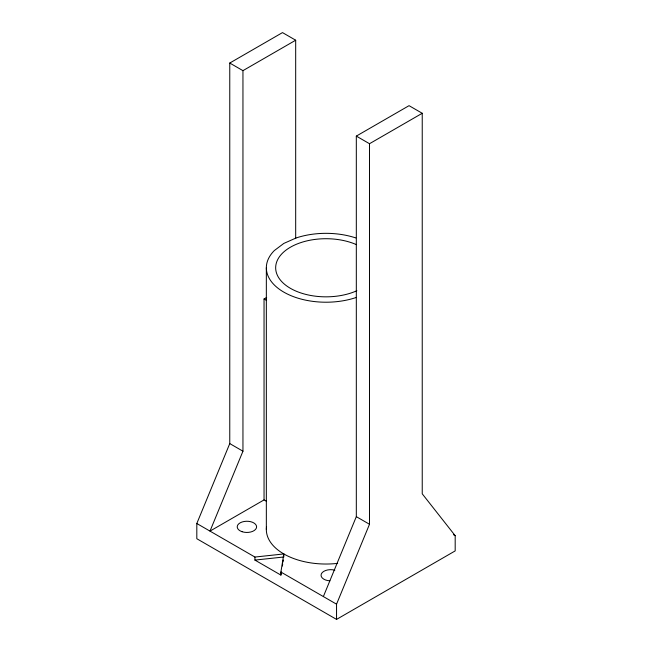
<?xml version="1.0" encoding="UTF-8"?>
<svg xmlns="http://www.w3.org/2000/svg" width="652" height="652" viewBox="0 0 652 652"><rect width="100%" height="100%" fill="white"/><g stroke="black" fill="none" stroke-linecap="round" stroke-linejoin="round"><path stroke-width="0.98" d="M254.924 557.053L254.924 560.092L280.898 575.097L280.898 572.048L283.816 553.947L254.924 557.053L196.814 523.507L229.765 443.588L229.765 63.04L282.495 32.6L295.682 40.212L295.682 238.624M280.898 575.097L281.379 572.073M282.357 566.042L282.683 564.029M283.009 562.016L283.327 560.011M295.682 40.212L242.952 70.652L242.952 451.2L209.993 531.111L264.044 499.913L266.578 501.372M323.368 596.564L356.318 516.653L356.318 136.105L409.048 105.665L422.235 113.277L422.235 493.817L455.186 535.683L455.186 550.899L336.546 619.4L196.814 538.723L196.814 523.507M336.546 619.4L336.546 604.176L369.505 524.265L369.505 143.717L422.235 113.277M264.044 499.913L264.044 298.983L266.676 297.459M254.924 560.092L283.816 556.987L283.816 553.947M229.765 63.04L242.952 70.652M356.318 136.105L369.505 143.717M264.044 298.983L266.578 300.442M453.433 534.664L455.186 535.683M229.765 443.588L242.952 451.2M356.318 516.653L369.505 524.265M280.898 572.048L336.546 604.176M266.342 267.776L266.342 529.595M329.904 580.834A9.69 5.599 0 0 1 321.379 573.809A9.69 5.599 0 0 1 334.843 570.182M355.829 297.605A59.658 34.442 0 0 1 283.816 292.129A59.658 34.442 0 0 1 274.337 250.555L283.816 243.424L296.171 237.947A59.658 34.442 0 0 1 355.829 237.947M356.856 290.735A50.334 29.063 0 0 1 289.072 287.524A50.334 29.063 0 0 1 288.706 248.257A50.334 29.063 0 0 1 356.432 244.63M337.654 563.369A59.658 34.442 0 0 1 266.57 526.596M242.055 531.698A9.69 5.599 0 0 0 256.603 526.849A9.69 5.599 0 0 0 242.055 522.007A9.69 5.599 0 0 0 242.055 531.698"/></g></svg>
